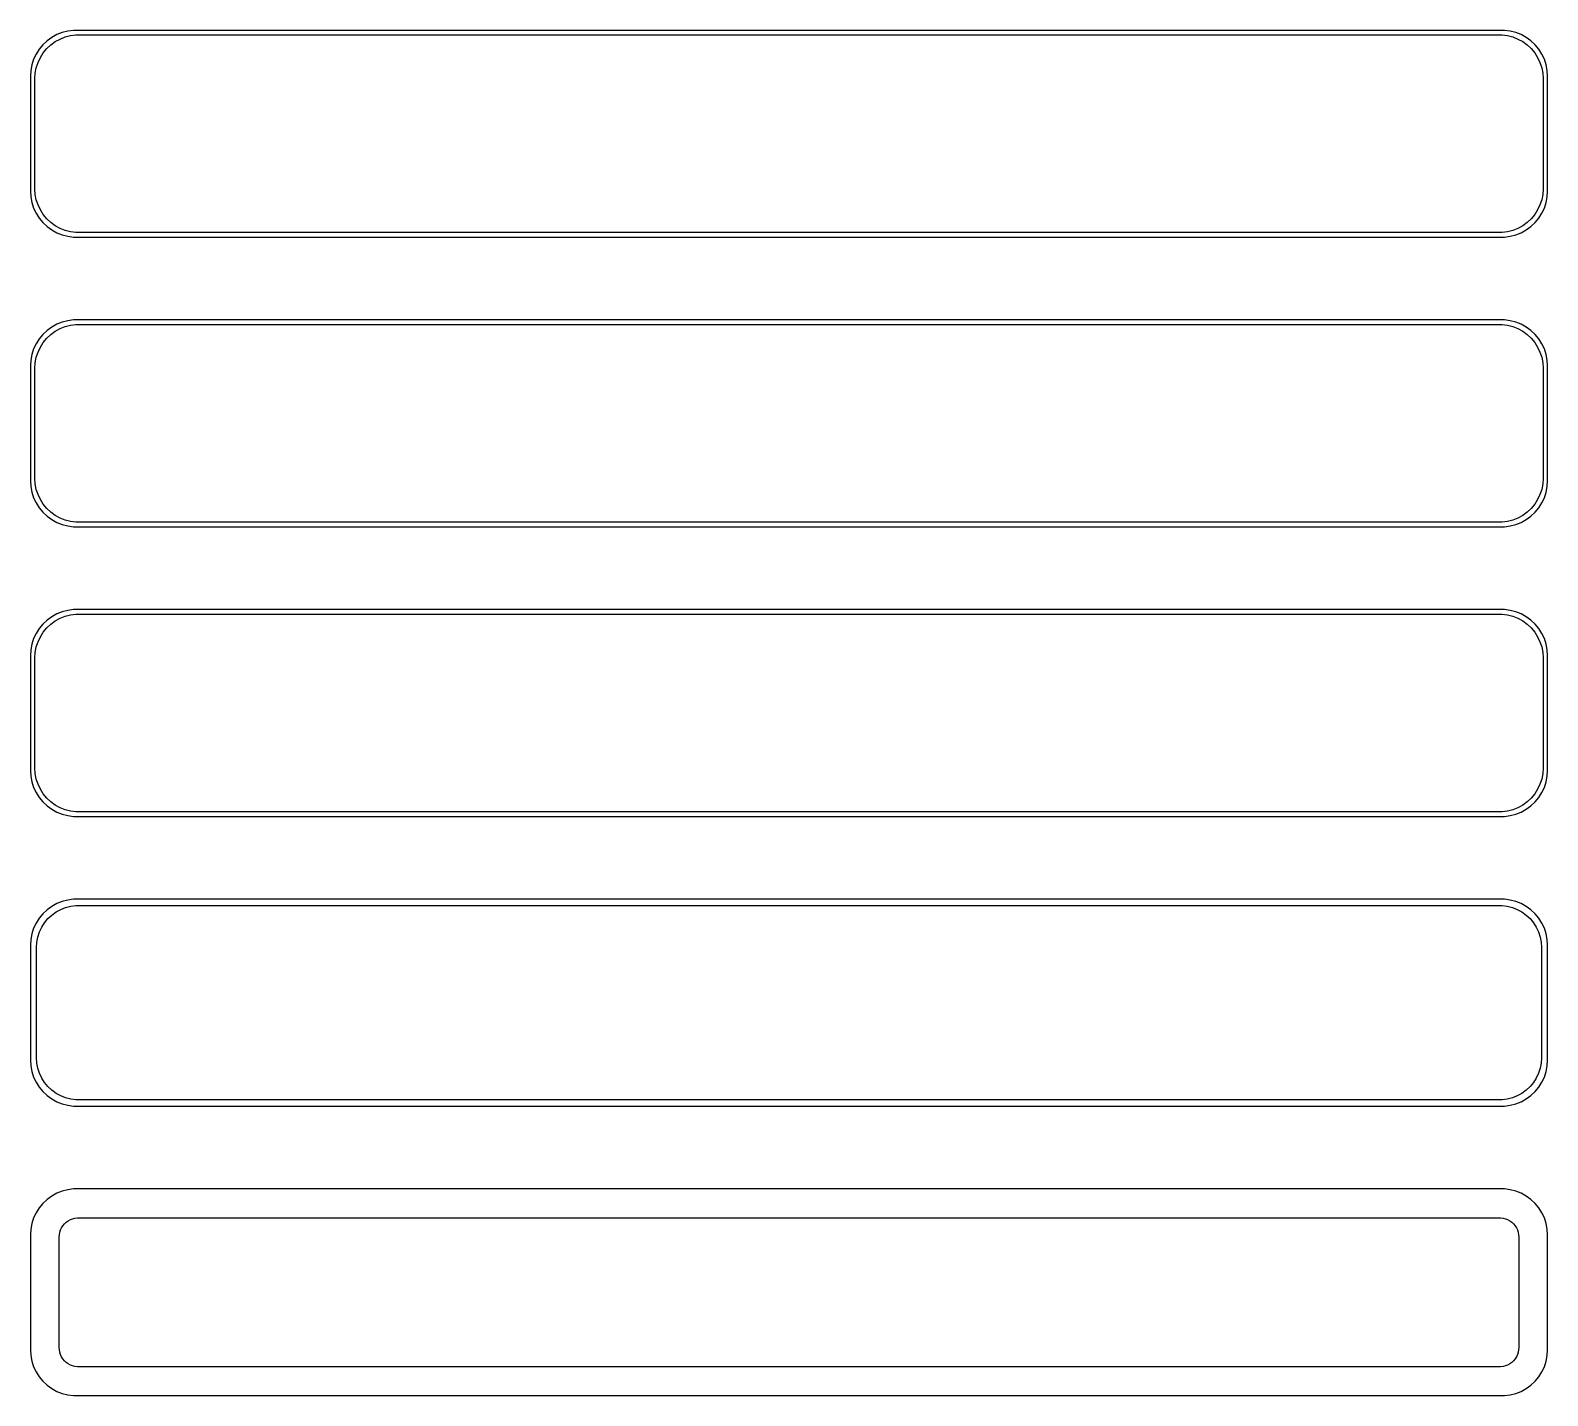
# Model space of a CAD drawing. Header units: metres. Extents: x -82 to 82, y 146 to 295.
import ezdxf

# ---------------------------------------------------------------- set-up
doc = ezdxf.new("R2010")
doc.units = ezdxf.units.M

msp = doc.modelspace()

# ---------------------------------------------------------------- linework, layer by layer
for p, q in [((-80.1791, 293.972), (-80.6871, 293.603)), ((-79.6289, 294.274), (-80.1791, 293.972)), ((-79.7952, 293.511), (-79.2724, 293.798)), ((-79.0451, 294.505), (-79.6289, 294.274)), ((-79.2724, 293.798), (-78.7178, 294.018)), ((-78.4369, 294.661), (-79.0451, 294.505)), ((-78.7178, 294.018), (-78.1401, 294.166)), ((-77.8139, 294.74), (-78.4369, 294.661)), ((-78.1401, 294.166), (-77.5482, 294.241)), ((77.8139, 294.74), (-77.8139, 294.74)), ((-77.5482, 294.241), (77.5482, 294.241)), ((77.5482, 294.241), (78.1401, 294.166)), ((78.4369, 294.661), (77.8139, 294.74)), ((78.1401, 294.166), (78.7178, 294.018)), ((79.0451, 294.505), (78.4369, 294.661)), ((78.7178, 294.018), (79.2724, 293.798)), ((79.6289, 294.274), (79.0451, 294.505)), ((79.2724, 293.798), (79.7952, 293.511)), ((80.1791, 293.972), (79.6289, 294.274)), ((80.6871, 293.603), (80.1791, 293.972)), ((-81.8815, 292.159), (-82.1489, 291.591)), ((-81.5451, 292.689), (-81.8815, 292.159)), ((-81.1448, 293.173), (-81.5451, 292.689)), ((-81.4125, 291.788), (-81.0928, 292.292)), ((-80.6871, 293.603), (-81.1448, 293.173)), ((-81.0928, 292.292), (-80.7126, 292.752)), ((-80.7126, 292.752), (-80.2778, 293.16)), ((-80.2778, 293.16), (-79.7952, 293.511)), ((79.7952, 293.511), (80.2778, 293.16)), ((80.2778, 293.16), (80.7126, 292.752)), ((81.1448, 293.173), (80.6871, 293.603)), ((80.7126, 292.752), (81.0928, 292.292)), ((81.0928, 292.292), (81.4125, 291.788)), ((81.5451, 292.689), (81.1448, 293.173)), ((81.8815, 292.159), (81.5451, 292.689)), ((82.1489, 291.591), (81.8815, 292.159)), ((-82.3429, 290.993), (-82.4606, 290.377)), ((-82.1489, 291.591), (-82.3429, 290.993)), ((-81.9625, 290.095), (-81.8508, 290.681)), ((-81.8508, 290.681), (-81.6664, 291.249)), ((-81.6664, 291.249), (-81.4125, 291.788)), ((81.4125, 291.788), (81.6664, 291.249)), ((81.6664, 291.249), (81.8508, 290.681)), ((81.8508, 290.681), (81.9625, 290.095)), ((82.3429, 290.993), (82.1489, 291.591)), ((82.4606, 290.377), (82.3429, 290.993)), ((-82.4606, 290.377), (-82.5, 289.75)), ((-82.5, 289.75), (-82.5, 277.25)), ((-82, 289.5), (-81.9625, 290.095)), ((-82, 277.5), (-82, 289.5)), ((81.9625, 290.095), (82, 289.5)), ((82, 289.5), (82, 277.5)), ((82.5, 289.75), (82.4606, 290.377)), ((82.5, 277.25), (82.5, 289.75)), ((-82.5, 277.25), (-82.4606, 276.623)), ((-81.9625, 276.905), (-82, 277.5)), ((82, 277.5), (81.9625, 276.905)), ((82.4606, 276.623), (82.5, 277.25)), ((-82.4606, 276.623), (-82.3429, 276.007)), ((-82.3429, 276.007), (-82.1489, 275.409)), ((-81.8508, 276.319), (-81.9625, 276.905)), ((-81.6664, 275.751), (-81.8508, 276.319)), ((-81.4125, 275.212), (-81.6664, 275.751)), ((81.6664, 275.751), (81.4125, 275.212)), ((81.8508, 276.319), (81.6664, 275.751)), ((81.9625, 276.905), (81.8508, 276.319)), ((82.1489, 275.409), (82.3429, 276.007)), ((82.3429, 276.007), (82.4606, 276.623)), ((-82.1489, 275.409), (-81.8815, 274.841)), ((-81.8815, 274.841), (-81.5451, 274.311)), ((-81.5451, 274.311), (-81.1448, 273.827)), ((-81.0928, 274.708), (-81.4125, 275.212)), ((-80.7126, 274.248), (-81.0928, 274.708)), ((-80.2778, 273.84), (-80.7126, 274.248)), ((80.7126, 274.248), (80.2778, 273.84)), ((81.0928, 274.708), (80.7126, 274.248)), ((81.4125, 275.212), (81.0928, 274.708)), ((81.1448, 273.827), (81.5451, 274.311)), ((81.5451, 274.311), (81.8815, 274.841)), ((81.8815, 274.841), (82.1489, 275.409)), ((-81.1448, 273.827), (-80.6871, 273.397)), ((-80.6871, 273.397), (-80.1791, 273.028)), ((-79.7952, 273.489), (-80.2778, 273.84)), ((-80.1791, 273.028), (-79.6289, 272.726)), ((-79.2724, 273.202), (-79.7952, 273.489)), ((-79.6289, 272.726), (-79.0451, 272.495)), ((-78.7178, 272.982), (-79.2724, 273.202)), ((-79.0451, 272.495), (-78.4369, 272.339)), ((-78.1401, 272.834), (-78.7178, 272.982)), ((-78.4369, 272.339), (-77.8139, 272.26)), ((-77.5482, 272.759), (-78.1401, 272.834)), ((-77.8139, 272.26), (77.8139, 272.26)), ((77.5482, 272.759), (-77.5482, 272.759)), ((78.1401, 272.834), (77.5482, 272.759)), ((77.8139, 272.26), (78.4369, 272.339)), ((78.7178, 272.982), (78.1401, 272.834)), ((78.4369, 272.339), (79.0451, 272.495)), ((79.2724, 273.202), (78.7178, 272.982)), ((79.0451, 272.495), (79.6289, 272.726)), ((79.7952, 273.489), (79.2724, 273.202)), ((79.6289, 272.726), (80.1791, 273.028)), ((80.2778, 273.84), (79.7952, 273.489)), ((80.1791, 273.028), (80.6871, 273.397)), ((80.6871, 273.397), (81.1448, 273.827)), ((-80.1791, 262.472), (-80.6871, 262.103)), ((-79.6289, 262.774), (-80.1791, 262.472)), ((-79.0451, 263.005), (-79.6289, 262.774)), ((-79.2724, 262.298), (-78.7178, 262.518)), ((-78.4369, 263.161), (-79.0451, 263.005)), ((-78.7178, 262.518), (-78.1401, 262.666)), ((-77.8139, 263.24), (-78.4369, 263.161)), ((-78.1401, 262.666), (-77.5482, 262.741)), ((77.8139, 263.24), (-77.8139, 263.24)), ((-77.5482, 262.741), (77.5482, 262.741)), ((77.5482, 262.741), (78.1401, 262.666)), ((78.4369, 263.161), (77.8139, 263.24)), ((78.1401, 262.666), (78.7178, 262.518)), ((79.0451, 263.005), (78.4369, 263.161)), ((78.7178, 262.518), (79.2724, 262.298)), ((79.6289, 262.774), (79.0451, 263.005)), ((80.1791, 262.472), (79.6289, 262.774)), ((80.6871, 262.103), (80.1791, 262.472)), ((-81.5451, 261.189), (-81.8815, 260.659)), ((-81.1448, 261.673), (-81.5451, 261.189)), ((-81.4125, 260.288), (-81.0928, 260.792)), ((-80.6871, 262.103), (-81.1448, 261.673)), ((-81.0928, 260.792), (-80.7126, 261.252)), ((-80.7126, 261.252), (-80.2778, 261.66)), ((-80.2778, 261.66), (-79.7952, 262.011)), ((-79.7952, 262.011), (-79.2724, 262.298)), ((79.2724, 262.298), (79.7952, 262.011)), ((79.7952, 262.011), (80.2778, 261.66)), ((80.2778, 261.66), (80.7126, 261.252)), ((81.1448, 261.673), (80.6871, 262.103)), ((80.7126, 261.252), (81.0928, 260.792)), ((81.0928, 260.792), (81.4125, 260.288)), ((81.5451, 261.189), (81.1448, 261.673)), ((81.8815, 260.659), (81.5451, 261.189)), ((-82.3429, 259.493), (-82.4606, 258.877)), ((-82.1489, 260.091), (-82.3429, 259.493)), ((-81.8815, 260.659), (-82.1489, 260.091)), ((-81.9625, 258.595), (-81.8508, 259.181)), ((-81.8508, 259.181), (-81.6664, 259.749)), ((-81.6664, 259.749), (-81.4125, 260.288)), ((81.4125, 260.288), (81.6664, 259.749)), ((81.6664, 259.749), (81.8508, 259.181)), ((81.8508, 259.181), (81.9625, 258.595)), ((82.1489, 260.091), (81.8815, 260.659)), ((82.3429, 259.493), (82.1489, 260.091)), ((82.4606, 258.877), (82.3429, 259.493)), ((-82.4606, 258.877), (-82.5, 258.25)), ((-82.5, 258.25), (-82.5, 245.75)), ((-82, 258), (-81.9625, 258.595)), ((-82, 246), (-82, 258)), ((81.9625, 258.595), (82, 258)), ((82, 258), (82, 246)), ((82.5, 258.25), (82.4606, 258.877)), ((82.5, 245.75), (82.5, 258.25)), ((-81.9625, 245.405), (-82, 246)), ((82, 246), (81.9625, 245.405)), ((-82.5, 245.75), (-82.4606, 245.123)), ((-82.4606, 245.123), (-82.3429, 244.507)), ((-82.3429, 244.507), (-82.1489, 243.909)), ((-81.8508, 244.819), (-81.9625, 245.405)), ((-81.6664, 244.251), (-81.8508, 244.819)), ((-81.4125, 243.712), (-81.6664, 244.251)), ((81.6664, 244.251), (81.4125, 243.712)), ((81.8508, 244.819), (81.6664, 244.251)), ((81.9625, 245.405), (81.8508, 244.819)), ((82.1489, 243.909), (82.3429, 244.507)), ((82.3429, 244.507), (82.4606, 245.123)), ((82.4606, 245.123), (82.5, 245.75)), ((-82.1489, 243.909), (-81.8815, 243.341)), ((-81.8815, 243.341), (-81.5451, 242.811)), ((-81.5451, 242.811), (-81.1448, 242.327)), ((-81.0928, 243.208), (-81.4125, 243.712)), ((-80.7126, 242.748), (-81.0928, 243.208)), ((-80.2778, 242.34), (-80.7126, 242.748)), ((80.7126, 242.748), (80.2778, 242.34)), ((81.0928, 243.208), (80.7126, 242.748)), ((81.4125, 243.712), (81.0928, 243.208)), ((81.1448, 242.327), (81.5451, 242.811)), ((81.5451, 242.811), (81.8815, 243.341)), ((81.8815, 243.341), (82.1489, 243.909)), ((-81.1448, 242.327), (-80.6871, 241.897)), ((-80.6871, 241.897), (-80.1791, 241.528)), ((-79.7952, 241.989), (-80.2778, 242.34)), ((-80.1791, 241.528), (-79.6289, 241.226)), ((-79.2724, 241.702), (-79.7952, 241.989)), ((-79.6289, 241.226), (-79.0451, 240.995)), ((-78.7178, 241.482), (-79.2724, 241.702)), ((-79.0451, 240.995), (-78.4369, 240.839)), ((-78.1401, 241.334), (-78.7178, 241.482)), ((-77.5482, 241.259), (-78.1401, 241.334)), ((77.5482, 241.259), (-77.5482, 241.259)), ((78.1401, 241.334), (77.5482, 241.259)), ((78.7178, 241.482), (78.1401, 241.334)), ((78.4369, 240.839), (79.0451, 240.995)), ((79.2724, 241.702), (78.7178, 241.482)), ((79.0451, 240.995), (79.6289, 241.226)), ((79.7952, 241.989), (79.2724, 241.702)), ((79.6289, 241.226), (80.1791, 241.528)), ((80.2778, 242.34), (79.7952, 241.989)), ((80.1791, 241.528), (80.6871, 241.897)), ((80.6871, 241.897), (81.1448, 242.327)), ((-78.4369, 240.839), (-77.8139, 240.76)), ((-77.8139, 240.76), (77.8139, 240.76)), ((77.8139, 240.76), (78.4369, 240.839)), ((-79.6289, 231.274), (-80.1791, 230.972)), ((-79.0451, 231.505), (-79.6289, 231.274)), ((-79.2724, 230.798), (-78.7178, 231.018)), ((-78.4369, 231.661), (-79.0451, 231.505)), ((-78.7178, 231.018), (-78.1401, 231.166)), ((-77.8139, 231.74), (-78.4369, 231.661)), ((-78.1401, 231.166), (-77.5482, 231.241)), ((77.8139, 231.74), (-77.8139, 231.74)), ((-77.5482, 231.241), (77.5482, 231.241)), ((77.5482, 231.241), (78.1401, 231.166)), ((78.4369, 231.661), (77.8139, 231.74)), ((78.1401, 231.166), (78.7178, 231.018)), ((79.0451, 231.505), (78.4369, 231.661)), ((78.7178, 231.018), (79.2724, 230.798)), ((79.6289, 231.274), (79.0451, 231.505)), ((80.1791, 230.972), (79.6289, 231.274)), ((-81.5451, 229.689), (-81.8815, 229.159)), ((-81.1448, 230.173), (-81.5451, 229.689)), ((-80.6871, 230.603), (-81.1448, 230.173)), ((-81.0928, 229.292), (-80.7126, 229.752)), ((-80.7126, 229.752), (-80.2778, 230.16)), ((-80.1791, 230.972), (-80.6871, 230.603)), ((-80.2778, 230.16), (-79.7952, 230.511)), ((-79.7952, 230.511), (-79.2724, 230.798)), ((79.2724, 230.798), (79.7952, 230.511)), ((79.7952, 230.511), (80.2778, 230.16)), ((80.6871, 230.603), (80.1791, 230.972)), ((80.2778, 230.16), (80.7126, 229.752)), ((81.1448, 230.173), (80.6871, 230.603)), ((80.7126, 229.752), (81.0928, 229.292)), ((81.5451, 229.689), (81.1448, 230.173)), ((81.8815, 229.159), (81.5451, 229.689)), ((-82.3429, 227.993), (-82.4606, 227.377)), ((-82.1489, 228.591), (-82.3429, 227.993)), ((-81.8815, 229.159), (-82.1489, 228.591)), ((-81.8508, 227.681), (-81.6664, 228.249)), ((-81.6664, 228.249), (-81.4125, 228.788)), ((-81.4125, 228.788), (-81.0928, 229.292)), ((81.0928, 229.292), (81.4125, 228.788)), ((81.4125, 228.788), (81.6664, 228.249)), ((81.6664, 228.249), (81.8508, 227.681)), ((82.1489, 228.591), (81.8815, 229.159)), ((82.3429, 227.993), (82.1489, 228.591)), ((82.4606, 227.377), (82.3429, 227.993)), ((-82.4606, 227.377), (-82.5, 226.75)), ((-82.5, 226.75), (-82.5, 214.25)), ((-82, 226.5), (-81.9625, 227.095)), ((-82, 214.5), (-82, 226.5)), ((-81.9625, 227.095), (-81.8508, 227.681)), ((81.8508, 227.681), (81.9625, 227.095)), ((81.9625, 227.095), (82, 226.5)), ((82, 226.5), (82, 214.5)), ((82.5, 226.75), (82.4606, 227.377)), ((82.5, 214.25), (82.5, 226.75)), ((-81.9625, 213.905), (-82, 214.5)), ((82, 214.5), (81.9625, 213.905)), ((-82.5, 214.25), (-82.4606, 213.623)), ((-82.4606, 213.623), (-82.3429, 213.007)), ((-82.3429, 213.007), (-82.1489, 212.409)), ((-81.8508, 213.319), (-81.9625, 213.905)), ((-81.6664, 212.751), (-81.8508, 213.319)), ((81.8508, 213.319), (81.6664, 212.751)), ((81.9625, 213.905), (81.8508, 213.319)), ((82.1489, 212.409), (82.3429, 213.007)), ((82.3429, 213.007), (82.4606, 213.623)), ((82.4606, 213.623), (82.5, 214.25)), ((-82.1489, 212.409), (-81.8815, 211.841)), ((-81.8815, 211.841), (-81.5451, 211.311)), ((-81.4125, 212.212), (-81.6664, 212.751)), ((-81.5451, 211.311), (-81.1448, 210.827)), ((-81.0928, 211.708), (-81.4125, 212.212)), ((-80.7126, 211.248), (-81.0928, 211.708)), ((-80.2778, 210.84), (-80.7126, 211.248)), ((80.7126, 211.248), (80.2778, 210.84)), ((81.0928, 211.708), (80.7126, 211.248)), ((81.4125, 212.212), (81.0928, 211.708)), ((81.1448, 210.827), (81.5451, 211.311)), ((81.6664, 212.751), (81.4125, 212.212)), ((81.5451, 211.311), (81.8815, 211.841)), ((81.8815, 211.841), (82.1489, 212.409)), ((-81.1448, 210.827), (-80.6871, 210.397)), ((-80.6871, 210.397), (-80.1791, 210.028)), ((-79.7952, 210.489), (-80.2778, 210.84)), ((-80.1791, 210.028), (-79.6289, 209.726)), ((-79.2724, 210.202), (-79.7952, 210.489)), ((-79.6289, 209.726), (-79.0451, 209.495)), ((-78.7178, 209.982), (-79.2724, 210.202)), ((-78.1401, 209.834), (-78.7178, 209.982)), ((-77.5482, 209.759), (-78.1401, 209.834)), ((77.5482, 209.759), (-77.5482, 209.759)), ((78.1401, 209.834), (77.5482, 209.759)), ((78.7178, 209.982), (78.1401, 209.834)), ((79.2724, 210.202), (78.7178, 209.982)), ((79.0451, 209.495), (79.6289, 209.726)), ((79.7952, 210.489), (79.2724, 210.202)), ((79.6289, 209.726), (80.1791, 210.028)), ((80.2778, 210.84), (79.7952, 210.489)), ((80.1791, 210.028), (80.6871, 210.397)), ((80.6871, 210.397), (81.1448, 210.827)), ((-79.0451, 209.495), (-78.4369, 209.339)), ((-78.4369, 209.339), (-77.8139, 209.26)), ((-77.8139, 209.26), (77.8139, 209.26)), ((77.8139, 209.26), (78.4369, 209.339)), ((78.4369, 209.339), (79.0451, 209.495)), ((-79.6289, 199.774), (-80.1791, 199.472)), ((-79.0451, 200.005), (-79.6289, 199.774)), ((-78.4369, 200.161), (-79.0451, 200.005)), ((-77.8139, 200.24), (-78.4369, 200.161)), ((77.8139, 200.24), (-77.8139, 200.24)), ((78.4369, 200.161), (77.8139, 200.24)), ((79.0451, 200.005), (78.4369, 200.161)), ((79.6289, 199.774), (79.0451, 200.005)), ((80.1791, 199.472), (79.6289, 199.774)), ((-81.5451, 198.189), (-81.8815, 197.659)), ((-81.1448, 198.673), (-81.5451, 198.189)), ((-80.6871, 199.103), (-81.1448, 198.673)), ((-80.954, 197.691), (-80.5875, 198.134)), ((-80.1791, 199.472), (-80.6871, 199.103)), ((-80.5875, 198.134), (-80.1684, 198.528)), ((-80.1684, 198.528), (-79.7032, 198.866)), ((-79.7032, 198.866), (-79.1994, 199.143)), ((-79.1994, 199.143), (-78.6648, 199.354)), ((-78.6648, 199.354), (-78.1079, 199.497)), ((-78.1079, 199.497), (-77.5375, 199.569)), ((-77.5375, 199.569), (77.5375, 199.569)), ((77.5375, 199.569), (78.1079, 199.497)), ((78.1079, 199.497), (78.6648, 199.354)), ((78.6648, 199.354), (79.1994, 199.143)), ((79.1994, 199.143), (79.7032, 198.866)), ((79.7032, 198.866), (80.1684, 198.528)), ((80.1684, 198.528), (80.5875, 198.134)), ((80.6871, 199.103), (80.1791, 199.472)), ((80.5875, 198.134), (80.954, 197.691)), ((81.1448, 198.673), (80.6871, 199.103)), ((81.5451, 198.189), (81.1448, 198.673)), ((81.8815, 197.659), (81.5451, 198.189)), ((-82.3429, 196.493), (-82.4606, 195.877)), ((-82.1489, 197.091), (-82.3429, 196.493)), ((-81.8815, 197.659), (-82.1489, 197.091)), ((-81.6846, 196.139), (-81.5069, 196.685)), ((-81.5069, 196.685), (-81.2621, 197.206)), ((-81.2621, 197.206), (-80.954, 197.691)), ((80.954, 197.691), (81.2621, 197.206)), ((81.2621, 197.206), (81.5069, 196.685)), ((81.5069, 196.685), (81.6846, 196.139)), ((82.1489, 197.091), (81.8815, 197.659)), ((82.3429, 196.493), (82.1489, 197.091)), ((82.4606, 195.877), (82.3429, 196.493)), ((-82.4606, 195.877), (-82.5, 195.25)), ((-82.5, 195.25), (-82.5, 182.75)), ((-81.8284, 195), (-81.7923, 195.574)), ((-81.8284, 183), (-81.8284, 195)), ((-81.7923, 195.574), (-81.6846, 196.139)), ((81.6846, 196.139), (81.7923, 195.574)), ((81.7923, 195.574), (81.8284, 195)), ((81.8284, 195), (81.8284, 183)), ((82.5, 195.25), (82.4606, 195.877)), ((82.5, 182.75), (82.5, 195.25)), ((-82.5, 182.75), (-82.4606, 182.123)), ((-82.4606, 182.123), (-82.3429, 181.507)), ((-82.3429, 181.507), (-82.1489, 180.909)), ((-81.7923, 182.426), (-81.8284, 183)), ((-81.6846, 181.861), (-81.7923, 182.426)), ((-81.5069, 181.315), (-81.6846, 181.861)), ((81.6846, 181.861), (81.5069, 181.315)), ((81.7923, 182.426), (81.6846, 181.861)), ((81.8284, 183), (81.7923, 182.426)), ((82.1489, 180.909), (82.3429, 181.507)), ((82.3429, 181.507), (82.4606, 182.123)), ((82.4606, 182.123), (82.5, 182.75)), ((-82.1489, 180.909), (-81.8815, 180.341)), ((-81.8815, 180.341), (-81.5451, 179.811)), ((-81.2621, 180.794), (-81.5069, 181.315)), ((-80.954, 180.309), (-81.2621, 180.794)), ((-80.5875, 179.866), (-80.954, 180.309)), ((-80.1684, 179.472), (-80.5875, 179.866)), ((80.5875, 179.866), (80.1684, 179.472)), ((80.954, 180.309), (80.5875, 179.866)), ((81.2621, 180.794), (80.954, 180.309)), ((81.5069, 181.315), (81.2621, 180.794)), ((81.5451, 179.811), (81.8815, 180.341)), ((81.8815, 180.341), (82.1489, 180.909)), ((-81.5451, 179.811), (-81.1448, 179.327)), ((-81.1448, 179.327), (-80.6871, 178.897)), ((-80.6871, 178.897), (-80.1791, 178.528)), ((-80.1791, 178.528), (-79.6289, 178.226)), ((-79.7032, 179.134), (-80.1684, 179.472)), ((-79.1994, 178.857), (-79.7032, 179.134)), ((-79.6289, 178.226), (-79.0451, 177.995)), ((-78.6648, 178.646), (-79.1994, 178.857)), ((-78.1079, 178.503), (-78.6648, 178.646)), ((-77.5375, 178.431), (-78.1079, 178.503)), ((77.5375, 178.431), (-77.5375, 178.431)), ((78.1079, 178.503), (77.5375, 178.431)), ((78.6648, 178.646), (78.1079, 178.503)), ((79.1994, 178.857), (78.6648, 178.646)), ((79.0451, 177.995), (79.6289, 178.226)), ((79.7032, 179.134), (79.1994, 178.857)), ((79.6289, 178.226), (80.1791, 178.528)), ((80.1684, 179.472), (79.7032, 179.134)), ((80.1791, 178.528), (80.6871, 178.897)), ((80.6871, 178.897), (81.1448, 179.327)), ((81.1448, 179.327), (81.5451, 179.811)), ((-79.0451, 177.995), (-78.4369, 177.839)), ((-78.4369, 177.839), (-77.8139, 177.76)), ((-77.8139, 177.76), (77.8139, 177.76)), ((77.8139, 177.76), (78.4369, 177.839)), ((78.4369, 177.839), (79.0451, 177.995)), ((-79.0451, 168.505), (-79.6289, 168.274)), ((-78.4369, 168.661), (-79.0451, 168.505)), ((-77.8139, 168.74), (-78.4369, 168.661)), ((77.8139, 168.74), (-77.8139, 168.74)), ((78.4369, 168.661), (77.8139, 168.74)), ((79.0451, 168.505), (78.4369, 168.661)), ((79.6289, 168.274), (79.0451, 168.505)), ((-81.5451, 166.689), (-81.8815, 166.159)), ((-81.1448, 167.173), (-81.5451, 166.689)), ((-80.6871, 167.603), (-81.1448, 167.173)), ((-80.1791, 167.972), (-80.6871, 167.603)), ((-79.6289, 168.274), (-80.1791, 167.972)), ((80.1791, 167.972), (79.6289, 168.274)), ((80.6871, 167.603), (80.1791, 167.972)), ((81.1448, 167.173), (80.6871, 167.603)), ((81.5451, 166.689), (81.1448, 167.173)), ((81.8815, 166.159), (81.5451, 166.689)), ((-82.1489, 165.591), (-82.3429, 164.993)), ((-81.8815, 166.159), (-82.1489, 165.591)), ((-78.7879, 164.944), (-78.5947, 165.125)), ((-78.5947, 165.125), (-78.3804, 165.281)), ((-78.3804, 165.281), (-78.1482, 165.409)), ((-78.1482, 165.409), (-77.9019, 165.506)), ((-77.9019, 165.506), (-77.6453, 165.572)), ((-77.6453, 165.572), (-77.3825, 165.605)), ((-77.3825, 165.605), (77.3825, 165.605)), ((77.3825, 165.605), (77.6453, 165.572)), ((77.6453, 165.572), (77.9019, 165.506)), ((77.9019, 165.506), (78.1482, 165.409)), ((78.1482, 165.409), (78.3804, 165.281)), ((78.3804, 165.281), (78.5947, 165.125)), ((78.5947, 165.125), (78.7879, 164.944)), ((82.1489, 165.591), (81.8815, 166.159)), ((82.3429, 164.993), (82.1489, 165.591)), ((-82.4606, 164.377), (-82.5, 163.75)), ((-82.5, 163.75), (-82.5, 151.25)), ((-82.3429, 164.993), (-82.4606, 164.377)), ((-79.3596, 163.5), (-79.343, 163.764)), ((-79.3596, 151.5), (-79.3596, 163.5)), ((-79.343, 163.764), (-79.2934, 164.025)), ((-79.2934, 164.025), (-79.2115, 164.277)), ((-79.2115, 164.277), (-79.0987, 164.516)), ((-79.0987, 164.516), (-78.9567, 164.74)), ((-78.9567, 164.74), (-78.7879, 164.944)), ((78.7879, 164.944), (78.9567, 164.74)), ((78.9567, 164.74), (79.0987, 164.516)), ((79.0987, 164.516), (79.2115, 164.277)), ((79.2115, 164.277), (79.2934, 164.025)), ((79.2934, 164.025), (79.343, 163.764)), ((79.343, 163.764), (79.3596, 163.5)), ((79.3596, 163.5), (79.3596, 151.5)), ((82.4606, 164.377), (82.3429, 164.993)), ((82.5, 163.75), (82.4606, 164.377)), ((82.5, 151.25), (82.5, 163.75)), ((-82.5, 151.25), (-82.4606, 150.623)), ((-82.4606, 150.623), (-82.3429, 150.007)), ((-79.343, 151.236), (-79.3596, 151.5)), ((-79.2934, 150.975), (-79.343, 151.236)), ((-79.2115, 150.723), (-79.2934, 150.975)), ((-79.0987, 150.484), (-79.2115, 150.723)), ((-78.9567, 150.26), (-79.0987, 150.484)), ((-78.7879, 150.056), (-78.9567, 150.26)), ((78.9567, 150.26), (78.7879, 150.056)), ((79.0987, 150.484), (78.9567, 150.26)), ((79.2115, 150.723), (79.0987, 150.484)), ((79.2934, 150.975), (79.2115, 150.723)), ((79.343, 151.236), (79.2934, 150.975)), ((79.3596, 151.5), (79.343, 151.236)), ((82.3429, 150.007), (82.4606, 150.623)), ((82.4606, 150.623), (82.5, 151.25)), ((-82.3429, 150.007), (-82.1489, 149.409)), ((-82.1489, 149.409), (-81.8815, 148.841)), ((-81.8815, 148.841), (-81.5451, 148.311)), ((-78.5947, 149.875), (-78.7879, 150.056)), ((-78.3804, 149.719), (-78.5947, 149.875)), ((-78.1482, 149.591), (-78.3804, 149.719)), ((-77.9019, 149.494), (-78.1482, 149.591)), ((-77.6453, 149.428), (-77.9019, 149.494)), ((-77.3825, 149.395), (-77.6453, 149.428)), ((77.3825, 149.395), (-77.3825, 149.395)), ((77.6453, 149.428), (77.3825, 149.395)), ((77.9019, 149.494), (77.6453, 149.428)), ((78.1482, 149.591), (77.9019, 149.494)), ((78.3804, 149.719), (78.1482, 149.591)), ((78.5947, 149.875), (78.3804, 149.719)), ((78.7879, 150.056), (78.5947, 149.875)), ((81.5451, 148.311), (81.8815, 148.841)), ((81.8815, 148.841), (82.1489, 149.409)), ((82.1489, 149.409), (82.3429, 150.007)), ((-81.5451, 148.311), (-81.1448, 147.827)), ((-81.1448, 147.827), (-80.6871, 147.397)), ((-80.6871, 147.397), (-80.1791, 147.028)), ((-80.1791, 147.028), (-79.6289, 146.726)), ((79.6289, 146.726), (80.1791, 147.028)), ((80.1791, 147.028), (80.6871, 147.397)), ((80.6871, 147.397), (81.1448, 147.827)), ((81.1448, 147.827), (81.5451, 148.311)), ((-79.6289, 146.726), (-79.0451, 146.495)), ((-79.0451, 146.495), (-78.4369, 146.339)), ((-78.4369, 146.339), (-77.8139, 146.26)), ((-77.8139, 146.26), (77.8139, 146.26)), ((77.8139, 146.26), (78.4369, 146.339)), ((78.4369, 146.339), (79.0451, 146.495)), ((79.0451, 146.495), (79.6289, 146.726))]:
    msp.add_line(p, q)

doc.saveas('drawing.dxf')
